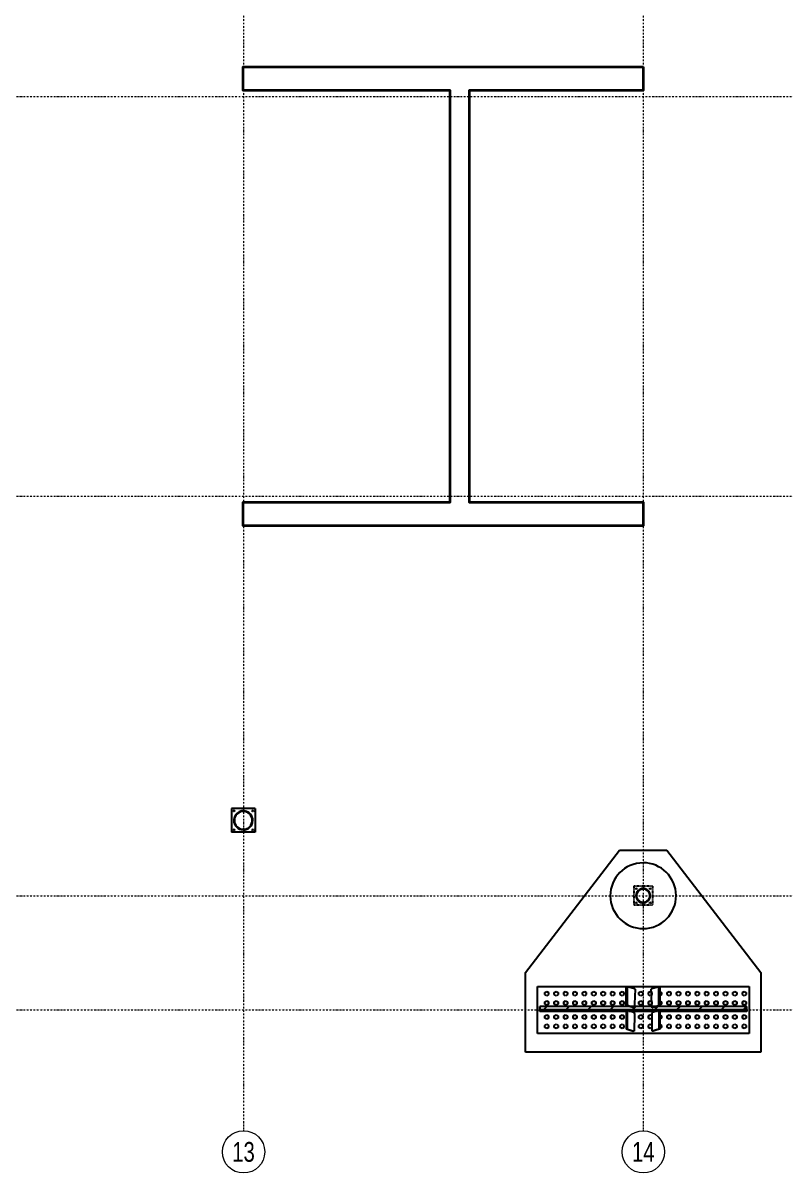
# Model space of a CAD drawing. Header units: millimetres. Extents: x 1541 to 289025, y -12015 to 47026.
# Drawn here: x 95301 to 96477, y -11969 to -10196 of the extents above; entities that cross this region are included whole.
import ezdxf
from ezdxf.enums import TextEntityAlignment as Align

# ---------------------------------------------------------------- set-up
doc = ezdxf.new("R2010")
doc.units = ezdxf.units.MM
doc.header["$LTSCALE"] = 0.1
for name, pattern in [('DASHDOTX2', [50.8, 25.4, -12.7, 0, -12.7]), ('DXK_LINE_DOT2', [3.9198, 1.9599, -1.9599]), ('Grid Line', [3.33375, 1.905, -0.47625, 0.47625, -0.47625])]:
    doc.linetypes.add(name, pattern=pattern)
doc.layers.get('0').update_dxf_attribs({"color": 255})
for name, color, linetype, lineweight in [('E_EJES', 8, 'Continuous', 9), ('E_EJES-1', 8, 'Grid Line', 9), ('E_MUROS-1', 2, 'Continuous', 35)]:
    doc.layers.add(name, color=color, linetype=linetype, lineweight=lineweight)
doc.styles.add('Swis721 LtCn BT_1', font='swisscl.ttf', dxfattribs={"height": 0.42})

msp = doc.modelspace()

# ---------------------------------------------------------------- hatches: boundary and pattern name
at = {"linetype": 'Continuous'}
h = msp.add_hatch(color=96, dxfattribs=at)
h.paths.add_polyline_path([(95655.6, -11425.1), (95655.4, -11422.6), (95654.8, -11420.1), (95653.7, -11417.8), (95652.2, -11415.7), (95650.4, -11413.8), (95648.3, -11412.4), (95646, -11411.3), (95643.5, -11410.6), (95640.9, -11410.4), (95638.4, -11410.6), (95635.9, -11411.3), (95633.6, -11412.4), (95631.5, -11413.8), (95629.7, -11415.7), (95628.2, -11417.8), (95627.1, -11420.1), (95626.4, -11422.6), (95626.2, -11425.1), (95626.4, -11427.7), (95627.1, -11430.2), (95628.2, -11432.5), (95629.7, -11434.6), (95631.5, -11436.4), (95633.6, -11437.9), (95635.9, -11438.9), (95638.4, -11439.6), (95640.9, -11439.8), (95643.5, -11439.6), (95646, -11438.9), (95648.3, -11437.9), (95650.4, -11436.4), (95652.2, -11434.6), (95653.7, -11432.5), (95654.8, -11430.2), (95655.4, -11427.7)])
h.paths.add_polyline_path([(95653.9, -11429.9), (95652.9, -11432), (95651.5, -11434), (95649.8, -11435.7), (95647.9, -11437.1), (95645.7, -11438.1), (95643.3, -11438.8), (95640.9, -11439), (95638.5, -11438.8), (95636.2, -11438.1), (95634, -11437.1), (95632, -11435.7), (95630.3, -11434), (95628.9, -11432), (95627.9, -11429.9), (95627.3, -11427.5), (95627.1, -11425.1), (95627.3, -11422.7), (95627.9, -11420.4), (95628.9, -11418.2), (95630.3, -11416.2), (95632, -11414.5), (95634, -11413.1), (95636.2, -11412.1), (95638.5, -11411.5), (95640.9, -11411.3), (95643.3, -11411.5), (95645.7, -11412.1), (95647.9, -11413.1), (95649.8, -11414.5), (95651.5, -11416.2), (95652.9, -11418.2), (95653.9, -11420.4), (95654.6, -11422.7), (95654.8, -11425.1), (95654.6, -11427.5)])
h = msp.add_hatch(dxfattribs=at)
h.set_pattern_fill('', scale=7.611392, style=0, pattern_type=0)
h.set_pattern_definition([(45, (96267.93, -11539.187), (-17.088, 17.088), [])])
h.paths.add_polyline_path([(96268.1, -11541.3), (96267.9, -11539.2), (96267.3, -11537.1), (96266.3, -11535.2), (96264.9, -11533.5), (96263.2, -11532.2), (96261.3, -11531.1), (96259.2, -11530.5), (96257.1, -11530.3), (96254.9, -11530.5), (96252.9, -11531.1), (96250.9, -11532.2), (96249.3, -11533.5), (96247.9, -11535.2), (96246.9, -11537.1), (96246.2, -11539.2), (96246, -11541.3), (96246.2, -11543.5), (96246.9, -11545.6), (96247.9, -11547.5), (96249.3, -11549.2), (96250.9, -11550.5), (96252.9, -11551.6), (96254.9, -11552.2), (96257.1, -11552.4), (96259.2, -11552.2), (96261.3, -11551.6), (96263.2, -11550.5), (96264.9, -11549.2), (96266.3, -11547.5), (96267.3, -11545.6), (96267.9, -11543.5)])
h.paths.add_polyline_path([(96266.6, -11545.3), (96265.7, -11547.1), (96264.4, -11548.6), (96262.8, -11549.9), (96261, -11550.9), (96259.1, -11551.5), (96257.1, -11551.7), (96255.1, -11551.5), (96253.1, -11550.9), (96251.3, -11549.9), (96249.8, -11548.6), (96248.5, -11547.1), (96247.5, -11545.3), (96247, -11543.4), (96246.8, -11541.3), (96247, -11539.3), (96247.5, -11537.4), (96248.5, -11535.6), (96249.8, -11534), (96251.3, -11532.8), (96253.1, -11531.8), (96255.1, -11531.2), (96257.1, -11531), (96259.1, -11531.2), (96261, -11531.8), (96262.8, -11532.8), (96264.4, -11534), (96265.7, -11535.6), (96266.6, -11537.4), (96267.2, -11539.3), (96267.4, -11541.3), (96267.2, -11543.4)])
h = msp.add_hatch(dxfattribs=at)
h.set_pattern_fill('', scale=7.611392, style=0, pattern_type=0)
h.set_pattern_definition([(45, (96416.397, -11712.02), (-17.088, 17.088), [])])
h.paths.add_polyline_path([(96416.6, -11715.9), (96416.4, -11712), (96097.8, -11712), (96097.6, -11715.9), (96097.6, -11716.7), (96416.6, -11716.7)])

# ---------------------------------------------------------------- linework, layer by layer
at = {"color": 2, "linetype": 'Continuous'}
for p, q in [((96257.1, -10299.6), (96257.1, -10263.3)), ((95659.1, -11407), (95622.8, -11407)), ((95622.8, -11407), (95622.8, -11443.2)), ((95659.1, -11407), (95659.1, -11443.2)), ((95659.1, -11443.2), (95622.8, -11443.2)), ((96075.9, -11659.5), (96220.8, -11471.2)), ((96220.8, -11471.2), (96293.3, -11471.2)), ((96293.3, -11471.2), (96438.3, -11659.5)), ((96075.9, -11782.7), (96075.9, -11659.5)), ((96438.3, -11659.5), (96438.3, -11782.7)), ((96094, -11753.7), (96094, -11681.2)), ((96094, -11681.2), (96420.2, -11681.2)), ((96230.8, -11710.8), (96230.8, -11681.6)), ((96230.8, -11681.6), (96232.7, -11681.7)), ((96243.7, -11685), (96232.7, -11681.7)), ((96232.7, -11710.8), (96232.7, -11681.7)), ((96244.8, -11685.3), (96243.7, -11685)), ((96244.8, -11685.3), (96243.7, -11707.8)), ((96270.4, -11685), (96269.4, -11685.3)), ((96270.4, -11707.8), (96269.4, -11685.3)), ((96281.4, -11681.7), (96270.4, -11685)), ((96281.4, -11681.7), (96283.3, -11681.6)), ((96281.4, -11710.8), (96281.4, -11681.7)), ((96283.3, -11710.8), (96283.3, -11681.6)), ((96420.2, -11681.2), (96420.2, -11753.7)), ((96097.6, -11715.9), (96097.6, -11712)), ((96097.6, -11712), (96097.8, -11712)), ((96097.8, -11712), (96097.6, -11715.9)), ((96097.6, -11715.9), (96097.6, -11716.7)), ((96097.6, -11719.8), (96097.6, -11716.7)), ((96097.6, -11716.7), (96416.6, -11716.7)), ((96230.8, -11719.8), (96097.6, -11719.8)), ((96416.4, -11712), (96097.8, -11712)), ((96235.1, -11712), (96230.8, -11710.8)), ((96230.8, -11710.8), (96232.7, -11710.8)), ((96232.7, -11717.9), (96230.8, -11717.8)), ((96230.8, -11717.8), (96230.8, -11746.8)), ((96236.8, -11712), (96232.7, -11710.8)), ((96232.7, -11717.9), (96242.7, -11720.8)), ((96232.7, -11746.9), (96232.7, -11717.9)), ((96274.8, -11719.8), (96239.4, -11719.8)), ((96242.7, -11720.8), (96243.5, -11723.9)), ((96243.7, -11707.8), (96243.5, -11712)), ((96243.5, -11712), (96243.5, -11714)), ((96270.6, -11712), (96270.4, -11707.8)), ((96270.7, -11714), (96270.6, -11712)), ((96270.7, -11723.9), (96271.5, -11720.8)), ((96271.5, -11720.8), (96281.4, -11717.9)), ((96281.4, -11710.8), (96277.4, -11712)), ((96283.3, -11710.8), (96279.1, -11712)), ((96281.4, -11710.8), (96283.3, -11710.8)), ((96283.3, -11717.8), (96281.4, -11717.9)), ((96281.4, -11717.9), (96281.4, -11746.9)), ((96283.3, -11746.8), (96283.3, -11717.8)), ((96416.6, -11719.8), (96283.3, -11719.8)), ((96416.6, -11712), (96416.4, -11712)), ((96416.6, -11715.9), (96416.4, -11712)), ((96416.6, -11715.9), (96416.6, -11712)), ((96416.6, -11716.7), (96416.6, -11715.9)), ((96416.6, -11716.7), (96416.6, -11719.8)), ((96243.5, -11723.9), (96243.4, -11750)), ((96270.7, -11750), (96270.7, -11723.9)), ((96420.2, -11753.7), (96094, -11753.7)), ((96230.8, -11746.8), (96241.7, -11750)), ((96230.8, -11746.8), (96232.7, -11746.9)), ((96232.7, -11746.9), (96243.4, -11750)), ((96243.4, -11750), (96241.7, -11750)), ((96281.4, -11746.9), (96270.7, -11750)), ((96272.5, -11750), (96270.7, -11750)), ((96283.3, -11746.8), (96272.5, -11750)), ((96281.4, -11746.9), (96283.3, -11746.8)), ((96438.3, -11782.7), (96075.9, -11782.7))]:
    msp.add_line(p, q, dxfattribs=at)
at = {"color": 7, "linetype": 'Continuous'}
for p, q in [((95625.3, -11410.6), (95625.9, -11409.6)), ((95625.9, -11411.6), (95625.3, -11410.6)), ((95625.9, -11409.6), (95627, -11409.6)), ((95627, -11411.6), (95625.9, -11411.6)), ((95627, -11409.6), (95627.6, -11410.6)), ((95627.6, -11410.6), (95627, -11411.6)), ((95654.3, -11410.6), (95654.9, -11409.6)), ((95654.9, -11411.6), (95654.3, -11410.6)), ((95654.9, -11409.6), (95656, -11409.6)), ((95656, -11411.6), (95654.9, -11411.6)), ((95656, -11409.6), (95656.6, -11410.6)), ((95656.6, -11410.6), (95656, -11411.6)), ((95625.3, -11439.6), (95625.9, -11438.6)), ((95625.9, -11440.6), (95625.3, -11439.6)), ((95625.9, -11438.6), (95627, -11438.6)), ((95627, -11440.6), (95625.9, -11440.6)), ((95627, -11438.6), (95627.6, -11439.6)), ((95627.6, -11439.6), (95627, -11440.6)), ((95654.3, -11439.6), (95654.9, -11438.6)), ((95654.9, -11440.6), (95654.3, -11439.6)), ((95654.9, -11438.6), (95656, -11438.6)), ((95656, -11440.6), (95654.9, -11440.6)), ((95656, -11438.6), (95656.6, -11439.6)), ((95656.6, -11439.6), (95656, -11440.6)), ((96245.1, -11530.5), (96245.7, -11529.5)), ((96245.7, -11531.4), (96245.1, -11530.5)), ((96245.7, -11529.5), (96246.8, -11529.5)), ((96246.8, -11531.4), (96245.7, -11531.4)), ((96246.8, -11529.5), (96247.3, -11530.5)), ((96247.3, -11530.5), (96246.8, -11531.4)), ((96266.8, -11530.5), (96267.4, -11529.5)), ((96267.4, -11531.4), (96266.8, -11530.5)), ((96267.4, -11529.5), (96268.5, -11529.5)), ((96268.5, -11531.4), (96267.4, -11531.4)), ((96268.5, -11529.5), (96269.1, -11530.5)), ((96269.1, -11530.5), (96268.5, -11531.4)), ((96245.1, -11552.2), (96245.7, -11551.2)), ((96245.7, -11553.2), (96245.1, -11552.2)), ((96245.7, -11551.2), (96246.8, -11551.2)), ((96246.8, -11553.2), (96245.7, -11553.2)), ((96246.8, -11551.2), (96247.3, -11552.2)), ((96247.3, -11552.2), (96246.8, -11553.2)), ((96266.8, -11552.2), (96267.4, -11551.2)), ((96267.4, -11553.2), (96266.8, -11552.2)), ((96267.4, -11551.2), (96268.5, -11551.2)), ((96268.5, -11553.2), (96267.4, -11553.2)), ((96268.5, -11551.2), (96269.1, -11552.2)), ((96269.1, -11552.2), (96268.5, -11553.2)), ((96105.6, -11690.4), (96108.5, -11688.8)), ((96105.6, -11693.8), (96105.6, -11690.4)), ((96108.5, -11695.5), (96105.6, -11693.8)), ((96105.6, -11704.9), (96108.5, -11703.3)), ((96108.5, -11688.8), (96111.4, -11690.4)), ((96111.4, -11693.8), (96108.5, -11695.5)), ((96108.5, -11703.3), (96111.4, -11704.9)), ((96111.4, -11690.4), (96111.4, -11693.8)), ((96120.1, -11690.4), (96123, -11688.8)), ((96120.1, -11693.8), (96120.1, -11690.4)), ((96123, -11695.5), (96120.1, -11693.8)), ((96120.1, -11704.9), (96123, -11703.3)), ((96123, -11688.8), (96125.9, -11690.4)), ((96125.9, -11693.8), (96123, -11695.5)), ((96123, -11703.3), (96125.9, -11704.9)), ((96125.9, -11690.4), (96125.9, -11693.8)), ((96134.6, -11690.4), (96137.5, -11688.8)), ((96134.6, -11693.8), (96134.6, -11690.4)), ((96137.5, -11695.5), (96134.6, -11693.8)), ((96134.6, -11704.9), (96137.5, -11703.3)), ((96137.5, -11688.8), (96140.4, -11690.4)), ((96140.4, -11693.8), (96137.5, -11695.5)), ((96137.5, -11703.3), (96140.4, -11704.9)), ((96140.4, -11690.4), (96140.4, -11693.8)), ((96149.1, -11690.4), (96152, -11688.8)), ((96149.1, -11693.8), (96149.1, -11690.4)), ((96152, -11695.5), (96149.1, -11693.8)), ((96149.1, -11704.9), (96152, -11703.3)), ((96152, -11688.8), (96154.9, -11690.4)), ((96154.9, -11693.8), (96152, -11695.5)), ((96152, -11703.3), (96154.9, -11704.9)), ((96154.9, -11690.4), (96154.9, -11693.8)), ((96163.6, -11690.4), (96166.5, -11688.8)), ((96163.6, -11693.8), (96163.6, -11690.4)), ((96166.5, -11695.5), (96163.6, -11693.8)), ((96163.6, -11704.9), (96166.5, -11703.3)), ((96166.5, -11688.8), (96169.4, -11690.4)), ((96169.4, -11693.8), (96166.5, -11695.5)), ((96166.5, -11703.3), (96169.4, -11704.9)), ((96169.4, -11690.4), (96169.4, -11693.8)), ((96178.1, -11690.4), (96181, -11688.8)), ((96178.1, -11693.8), (96178.1, -11690.4)), ((96181, -11695.5), (96178.1, -11693.8)), ((96178.1, -11704.9), (96181, -11703.3)), ((96181, -11688.8), (96183.9, -11690.4)), ((96183.9, -11693.8), (96181, -11695.5)), ((96181, -11703.3), (96183.9, -11704.9)), ((96183.9, -11690.4), (96183.9, -11693.8)), ((96192.6, -11690.4), (96195.5, -11688.8)), ((96192.6, -11693.8), (96192.6, -11690.4)), ((96195.5, -11695.5), (96192.6, -11693.8)), ((96192.6, -11704.9), (96195.5, -11703.3)), ((96195.5, -11688.8), (96198.4, -11690.4)), ((96198.4, -11693.8), (96195.5, -11695.5)), ((96195.5, -11703.3), (96198.4, -11704.9)), ((96198.4, -11690.4), (96198.4, -11693.8)), ((96207.1, -11690.4), (96210, -11688.8)), ((96207.1, -11693.8), (96207.1, -11690.4)), ((96210, -11695.5), (96207.1, -11693.8)), ((96207.1, -11704.9), (96210, -11703.3)), ((96210, -11688.8), (96212.9, -11690.4)), ((96212.9, -11693.8), (96210, -11695.5)), ((96210, -11703.3), (96212.9, -11704.9)), ((96212.9, -11690.4), (96212.9, -11693.8)), ((96221.6, -11690.4), (96224.5, -11688.8)), ((96221.6, -11693.8), (96221.6, -11690.4)), ((96224.5, -11695.5), (96221.6, -11693.8)), ((96221.6, -11704.9), (96224.5, -11703.3)), ((96224.5, -11688.8), (96227.4, -11690.4)), ((96227.4, -11693.8), (96224.5, -11695.5)), ((96224.5, -11703.3), (96227.4, -11704.9)), ((96227.4, -11690.4), (96227.4, -11693.8)), ((96250.6, -11690.4), (96253.5, -11688.8)), ((96250.6, -11693.8), (96250.6, -11690.4)), ((96253.5, -11695.5), (96250.6, -11693.8)), ((96250.6, -11704.9), (96253.5, -11703.3)), ((96253.5, -11688.8), (96256.4, -11690.4)), ((96256.4, -11693.8), (96253.5, -11695.5)), ((96253.5, -11703.3), (96256.4, -11704.9)), ((96256.4, -11690.4), (96256.4, -11693.8)), ((96265.1, -11690.4), (96268, -11688.8)), ((96265.1, -11693.8), (96265.1, -11690.4)), ((96268, -11695.5), (96265.1, -11693.8)), ((96265.1, -11704.9), (96268, -11703.3)), ((96270.9, -11690.4), (96268, -11688.8)), ((96270.9, -11693.8), (96268, -11695.5)), ((96270.9, -11704.9), (96268, -11703.3)), ((96270.9, -11693.8), (96270.9, -11690.4)), ((96283.3, -11689.3), (96285.4, -11690.4)), ((96285.4, -11693.8), (96283.3, -11695)), ((96283.3, -11703.8), (96285.4, -11704.9)), ((96285.4, -11690.4), (96285.4, -11693.8)), ((96294.1, -11690.4), (96297, -11688.8)), ((96294.1, -11693.8), (96294.1, -11690.4)), ((96297, -11695.5), (96294.1, -11693.8)), ((96294.1, -11704.9), (96297, -11703.3)), ((96297, -11688.8), (96299.9, -11690.4)), ((96299.9, -11693.8), (96297, -11695.5)), ((96297, -11703.3), (96299.9, -11704.9)), ((96299.9, -11690.4), (96299.9, -11693.8)), ((96308.6, -11690.4), (96311.5, -11688.8)), ((96308.6, -11693.8), (96308.6, -11690.4)), ((96311.5, -11695.5), (96308.6, -11693.8)), ((96308.6, -11704.9), (96311.5, -11703.3)), ((96311.5, -11688.8), (96314.4, -11690.4)), ((96314.4, -11693.8), (96311.5, -11695.5)), ((96311.5, -11703.3), (96314.4, -11704.9)), ((96314.4, -11690.4), (96314.4, -11693.8)), ((96323.1, -11690.4), (96326, -11688.8)), ((96323.1, -11693.8), (96323.1, -11690.4)), ((96326, -11695.5), (96323.1, -11693.8)), ((96323.1, -11704.9), (96326, -11703.3)), ((96326, -11688.8), (96328.9, -11690.4)), ((96328.9, -11693.8), (96326, -11695.5)), ((96326, -11703.3), (96328.9, -11704.9)), ((96328.9, -11690.4), (96328.9, -11693.8)), ((96337.6, -11690.4), (96340.5, -11688.8)), ((96337.6, -11693.8), (96337.6, -11690.4)), ((96340.5, -11695.5), (96337.6, -11693.8)), ((96337.6, -11704.9), (96340.5, -11703.3)), ((96340.5, -11688.8), (96343.4, -11690.4)), ((96343.4, -11693.8), (96340.5, -11695.5)), ((96340.5, -11703.3), (96343.4, -11704.9)), ((96343.4, -11690.4), (96343.4, -11693.8)), ((96352, -11690.4), (96354.9, -11688.8)), ((96352, -11693.8), (96352, -11690.4)), ((96354.9, -11695.5), (96352, -11693.8)), ((96352, -11704.9), (96354.9, -11703.3)), ((96354.9, -11688.8), (96357.8, -11690.4)), ((96357.8, -11693.8), (96354.9, -11695.5)), ((96354.9, -11703.3), (96357.8, -11704.9)), ((96357.8, -11690.4), (96357.8, -11693.8)), ((96366.5, -11690.4), (96369.4, -11688.8)), ((96366.5, -11693.8), (96366.5, -11690.4)), ((96369.4, -11695.5), (96366.5, -11693.8)), ((96366.5, -11704.9), (96369.4, -11703.3)), ((96369.4, -11688.8), (96372.3, -11690.4)), ((96372.3, -11693.8), (96369.4, -11695.5)), ((96369.4, -11703.3), (96372.3, -11704.9)), ((96372.3, -11690.4), (96372.3, -11693.8)), ((96381, -11690.4), (96383.9, -11688.8)), ((96381, -11693.8), (96381, -11690.4)), ((96383.9, -11695.5), (96381, -11693.8)), ((96381, -11704.9), (96383.9, -11703.3)), ((96383.9, -11688.8), (96386.8, -11690.4)), ((96386.8, -11693.8), (96383.9, -11695.5)), ((96383.9, -11703.3), (96386.8, -11704.9)), ((96386.8, -11690.4), (96386.8, -11693.8)), ((96395.5, -11690.4), (96398.4, -11688.8)), ((96395.5, -11693.8), (96395.5, -11690.4)), ((96398.4, -11695.5), (96395.5, -11693.8)), ((96395.5, -11704.9), (96398.4, -11703.3)), ((96398.4, -11688.8), (96401.3, -11690.4)), ((96401.3, -11693.8), (96398.4, -11695.5)), ((96398.4, -11703.3), (96401.3, -11704.9)), ((96401.3, -11690.4), (96401.3, -11693.8)), ((96410, -11690.4), (96412.9, -11688.8)), ((96410, -11693.8), (96410, -11690.4)), ((96412.9, -11695.5), (96410, -11693.8)), ((96410, -11704.9), (96412.9, -11703.3)), ((96412.9, -11688.8), (96415.8, -11690.4)), ((96415.8, -11693.8), (96412.9, -11695.5)), ((96412.9, -11703.3), (96415.8, -11704.9)), ((96415.8, -11690.4), (96415.8, -11693.8)), ((96105.6, -11708.3), (96105.6, -11704.9)), ((96108.5, -11710), (96105.6, -11708.3)), ((96111.4, -11708.3), (96108.5, -11710)), ((96111.4, -11704.9), (96111.4, -11708.3)), ((96120.1, -11708.3), (96120.1, -11704.9)), ((96123, -11710), (96120.1, -11708.3)), ((96125.9, -11708.3), (96123, -11710)), ((96125.9, -11704.9), (96125.9, -11708.3)), ((96134.6, -11708.3), (96134.6, -11704.9)), ((96137.5, -11710), (96134.6, -11708.3)), ((96140.4, -11708.3), (96137.5, -11710)), ((96140.4, -11704.9), (96140.4, -11708.3)), ((96149.1, -11708.3), (96149.1, -11704.9)), ((96152, -11710), (96149.1, -11708.3)), ((96154.9, -11708.3), (96152, -11710)), ((96154.9, -11704.9), (96154.9, -11708.3)), ((96163.6, -11708.3), (96163.6, -11704.9)), ((96166.5, -11710), (96163.6, -11708.3)), ((96169.4, -11708.3), (96166.5, -11710)), ((96169.4, -11704.9), (96169.4, -11708.3)), ((96178.1, -11708.3), (96178.1, -11704.9)), ((96181, -11710), (96178.1, -11708.3)), ((96183.9, -11708.3), (96181, -11710)), ((96183.9, -11704.9), (96183.9, -11708.3)), ((96192.6, -11708.3), (96192.6, -11704.9)), ((96195.5, -11710), (96192.6, -11708.3)), ((96198.4, -11708.3), (96195.5, -11710)), ((96198.4, -11704.9), (96198.4, -11708.3)), ((96207.1, -11708.3), (96207.1, -11704.9)), ((96210, -11710), (96207.1, -11708.3)), ((96212.9, -11708.3), (96210, -11710)), ((96212.9, -11704.9), (96212.9, -11708.3)), ((96221.6, -11708.3), (96221.6, -11704.9)), ((96224.5, -11710), (96221.6, -11708.3)), ((96227.4, -11708.3), (96224.5, -11710)), ((96227.4, -11704.9), (96227.4, -11708.3)), ((96250.6, -11708.3), (96250.6, -11704.9)), ((96253.5, -11710), (96250.6, -11708.3)), ((96256.4, -11708.3), (96253.5, -11710)), ((96256.4, -11704.9), (96256.4, -11708.3)), ((96265.1, -11708.3), (96265.1, -11704.9)), ((96268, -11710), (96265.1, -11708.3)), ((96270.9, -11708.3), (96268, -11710)), ((96270.9, -11708.3), (96270.9, -11704.9)), ((96285.4, -11708.3), (96283.3, -11709.5)), ((96285.4, -11704.9), (96285.4, -11708.3)), ((96294.1, -11708.3), (96294.1, -11704.9)), ((96297, -11710), (96294.1, -11708.3)), ((96299.9, -11708.3), (96297, -11710)), ((96299.9, -11704.9), (96299.9, -11708.3)), ((96308.6, -11708.3), (96308.6, -11704.9)), ((96311.5, -11710), (96308.6, -11708.3)), ((96314.4, -11708.3), (96311.5, -11710)), ((96314.4, -11704.9), (96314.4, -11708.3)), ((96323.1, -11708.3), (96323.1, -11704.9)), ((96326, -11710), (96323.1, -11708.3)), ((96328.9, -11708.3), (96326, -11710)), ((96328.9, -11704.9), (96328.9, -11708.3)), ((96337.6, -11708.3), (96337.6, -11704.9)), ((96340.5, -11710), (96337.6, -11708.3)), ((96343.4, -11708.3), (96340.5, -11710)), ((96343.4, -11704.9), (96343.4, -11708.3)), ((96352, -11708.3), (96352, -11704.9)), ((96354.9, -11710), (96352, -11708.3)), ((96357.8, -11708.3), (96354.9, -11710)), ((96357.8, -11704.9), (96357.8, -11708.3)), ((96366.5, -11708.3), (96366.5, -11704.9)), ((96369.4, -11710), (96366.5, -11708.3)), ((96372.3, -11708.3), (96369.4, -11710)), ((96372.3, -11704.9), (96372.3, -11708.3)), ((96381, -11708.3), (96381, -11704.9)), ((96383.9, -11710), (96381, -11708.3)), ((96386.8, -11708.3), (96383.9, -11710)), ((96386.8, -11704.9), (96386.8, -11708.3)), ((96395.5, -11708.3), (96395.5, -11704.9)), ((96398.4, -11710), (96395.5, -11708.3)), ((96401.3, -11708.3), (96398.4, -11710)), ((96401.3, -11704.9), (96401.3, -11708.3)), ((96410, -11708.3), (96410, -11704.9)), ((96412.9, -11710), (96410, -11708.3)), ((96415.8, -11708.3), (96412.9, -11710)), ((96415.8, -11704.9), (96415.8, -11708.3)), ((96105.6, -11726.7), (96108.5, -11725)), ((96105.6, -11730), (96105.6, -11726.7)), ((96108.5, -11731.7), (96105.6, -11730)), ((96105.6, -11741.2), (96108.5, -11739.5)), ((96108.5, -11725), (96111.4, -11726.7)), ((96111.4, -11730), (96108.5, -11731.7)), ((96108.5, -11739.5), (96111.4, -11741.2)), ((96111.4, -11726.7), (96111.4, -11730)), ((96120.1, -11726.7), (96123, -11725)), ((96120.1, -11730), (96120.1, -11726.7)), ((96123, -11731.7), (96120.1, -11730)), ((96120.1, -11741.2), (96123, -11739.5)), ((96123, -11725), (96125.9, -11726.7)), ((96125.9, -11730), (96123, -11731.7)), ((96123, -11739.5), (96125.9, -11741.2)), ((96125.9, -11726.7), (96125.9, -11730)), ((96134.6, -11726.7), (96137.5, -11725)), ((96134.6, -11730), (96134.6, -11726.7)), ((96137.5, -11731.7), (96134.6, -11730)), ((96134.6, -11741.2), (96137.5, -11739.5)), ((96137.5, -11725), (96140.4, -11726.7)), ((96140.4, -11730), (96137.5, -11731.7)), ((96137.5, -11739.5), (96140.4, -11741.2)), ((96140.4, -11726.7), (96140.4, -11730)), ((96149.1, -11726.7), (96152, -11725)), ((96149.1, -11730), (96149.1, -11726.7)), ((96152, -11731.7), (96149.1, -11730)), ((96149.1, -11741.2), (96152, -11739.5)), ((96152, -11725), (96154.9, -11726.7)), ((96154.9, -11730), (96152, -11731.7)), ((96152, -11739.5), (96154.9, -11741.2)), ((96154.9, -11726.7), (96154.9, -11730)), ((96163.6, -11726.7), (96166.5, -11725)), ((96163.6, -11730), (96163.6, -11726.7)), ((96166.5, -11731.7), (96163.6, -11730)), ((96163.6, -11741.2), (96166.5, -11739.5)), ((96166.5, -11725), (96169.4, -11726.7)), ((96169.4, -11730), (96166.5, -11731.7)), ((96166.5, -11739.5), (96169.4, -11741.2)), ((96169.4, -11726.7), (96169.4, -11730)), ((96178.1, -11726.7), (96181, -11725)), ((96178.1, -11730), (96178.1, -11726.7)), ((96181, -11731.7), (96178.1, -11730)), ((96178.1, -11741.2), (96181, -11739.5)), ((96181, -11725), (96183.9, -11726.7)), ((96183.9, -11730), (96181, -11731.7)), ((96181, -11739.5), (96183.9, -11741.2)), ((96183.9, -11726.7), (96183.9, -11730)), ((96192.6, -11726.7), (96195.5, -11725)), ((96192.6, -11730), (96192.6, -11726.7)), ((96195.5, -11731.7), (96192.6, -11730)), ((96192.6, -11741.2), (96195.5, -11739.5)), ((96195.5, -11725), (96198.4, -11726.7)), ((96198.4, -11730), (96195.5, -11731.7)), ((96195.5, -11739.5), (96198.4, -11741.2)), ((96198.4, -11726.7), (96198.4, -11730)), ((96207.1, -11726.7), (96210, -11725)), ((96207.1, -11730), (96207.1, -11726.7)), ((96210, -11731.7), (96207.1, -11730)), ((96207.1, -11741.2), (96210, -11739.5)), ((96210, -11725), (96212.9, -11726.7)), ((96212.9, -11730), (96210, -11731.7)), ((96210, -11739.5), (96212.9, -11741.2)), ((96212.9, -11726.7), (96212.9, -11730)), ((96221.6, -11726.7), (96224.5, -11725)), ((96221.6, -11730), (96221.6, -11726.7)), ((96224.5, -11731.7), (96221.6, -11730)), ((96221.6, -11741.2), (96224.5, -11739.5)), ((96224.5, -11725), (96227.4, -11726.7)), ((96227.4, -11730), (96224.5, -11731.7)), ((96224.5, -11739.5), (96227.4, -11741.2)), ((96227.4, -11726.7), (96227.4, -11730)), ((96250.6, -11726.7), (96253.5, -11725)), ((96250.6, -11730), (96250.6, -11726.7)), ((96253.5, -11731.7), (96250.6, -11730)), ((96250.6, -11741.2), (96253.5, -11739.5)), ((96253.5, -11725), (96256.4, -11726.7)), ((96256.4, -11730), (96253.5, -11731.7)), ((96253.5, -11739.5), (96256.4, -11741.2)), ((96256.4, -11726.7), (96256.4, -11730)), ((96265.1, -11726.7), (96268, -11725)), ((96265.1, -11730), (96265.1, -11726.7)), ((96268, -11731.7), (96265.1, -11730)), ((96265.1, -11741.2), (96268, -11739.5)), ((96270.9, -11726.7), (96268, -11725)), ((96270.9, -11730), (96268, -11731.7)), ((96270.9, -11741.2), (96268, -11739.5)), ((96270.9, -11730), (96270.9, -11726.7)), ((96283.3, -11725.5), (96285.4, -11726.7)), ((96285.4, -11730), (96283.3, -11731.2)), ((96285.4, -11726.7), (96285.4, -11730)), ((96294.1, -11726.7), (96297, -11725)), ((96294.1, -11730), (96294.1, -11726.7)), ((96297, -11731.7), (96294.1, -11730)), ((96294.1, -11741.2), (96297, -11739.5)), ((96297, -11725), (96299.9, -11726.7)), ((96299.9, -11730), (96297, -11731.7)), ((96297, -11739.5), (96299.9, -11741.2)), ((96299.9, -11726.7), (96299.9, -11730)), ((96308.6, -11726.7), (96311.5, -11725)), ((96308.6, -11730), (96308.6, -11726.7)), ((96311.5, -11731.7), (96308.6, -11730)), ((96308.6, -11741.2), (96311.5, -11739.5)), ((96311.5, -11725), (96314.4, -11726.7)), ((96314.4, -11730), (96311.5, -11731.7)), ((96311.5, -11739.5), (96314.4, -11741.2)), ((96314.4, -11726.7), (96314.4, -11730)), ((96323.1, -11726.7), (96326, -11725)), ((96323.1, -11730), (96323.1, -11726.7)), ((96326, -11731.7), (96323.1, -11730)), ((96323.1, -11741.2), (96326, -11739.5)), ((96326, -11725), (96328.9, -11726.7)), ((96328.9, -11730), (96326, -11731.7)), ((96326, -11739.5), (96328.9, -11741.2)), ((96328.9, -11726.7), (96328.9, -11730)), ((96337.6, -11726.7), (96340.5, -11725)), ((96337.6, -11730), (96337.6, -11726.7)), ((96340.5, -11731.7), (96337.6, -11730)), ((96337.6, -11741.2), (96340.5, -11739.5)), ((96340.5, -11725), (96343.4, -11726.7)), ((96343.4, -11730), (96340.5, -11731.7)), ((96340.5, -11739.5), (96343.4, -11741.2)), ((96343.4, -11726.7), (96343.4, -11730)), ((96352, -11726.7), (96354.9, -11725)), ((96352, -11730), (96352, -11726.7)), ((96354.9, -11731.7), (96352, -11730)), ((96352, -11741.2), (96354.9, -11739.5)), ((96354.9, -11725), (96357.8, -11726.7)), ((96357.8, -11730), (96354.9, -11731.7)), ((96354.9, -11739.5), (96357.8, -11741.2)), ((96357.8, -11726.7), (96357.8, -11730)), ((96366.5, -11726.7), (96369.4, -11725)), ((96366.5, -11730), (96366.5, -11726.7)), ((96369.4, -11731.7), (96366.5, -11730)), ((96366.5, -11741.2), (96369.4, -11739.5)), ((96369.4, -11725), (96372.3, -11726.7)), ((96372.3, -11730), (96369.4, -11731.7)), ((96369.4, -11739.5), (96372.3, -11741.2)), ((96372.3, -11726.7), (96372.3, -11730)), ((96381, -11726.7), (96383.9, -11725)), ((96381, -11730), (96381, -11726.7)), ((96383.9, -11731.7), (96381, -11730)), ((96381, -11741.2), (96383.9, -11739.5)), ((96383.9, -11725), (96386.8, -11726.7)), ((96386.8, -11730), (96383.9, -11731.7)), ((96383.9, -11739.5), (96386.8, -11741.2)), ((96386.8, -11726.7), (96386.8, -11730)), ((96395.5, -11726.7), (96398.4, -11725)), ((96395.5, -11730), (96395.5, -11726.7)), ((96398.4, -11731.7), (96395.5, -11730)), ((96395.5, -11741.2), (96398.4, -11739.5)), ((96398.4, -11725), (96401.3, -11726.7)), ((96401.3, -11730), (96398.4, -11731.7)), ((96398.4, -11739.5), (96401.3, -11741.2)), ((96401.3, -11726.7), (96401.3, -11730)), ((96410, -11726.7), (96412.9, -11725)), ((96410, -11730), (96410, -11726.7)), ((96412.9, -11731.7), (96410, -11730)), ((96410, -11741.2), (96412.9, -11739.5)), ((96412.9, -11725), (96415.8, -11726.7)), ((96415.8, -11730), (96412.9, -11731.7)), ((96412.9, -11739.5), (96415.8, -11741.2)), ((96415.8, -11726.7), (96415.8, -11730)), ((96105.6, -11744.5), (96105.6, -11741.2)), ((96108.5, -11746.2), (96105.6, -11744.5)), ((96111.4, -11744.5), (96108.5, -11746.2)), ((96111.4, -11741.2), (96111.4, -11744.5)), ((96120.1, -11744.5), (96120.1, -11741.2)), ((96123, -11746.2), (96120.1, -11744.5)), ((96125.9, -11744.5), (96123, -11746.2)), ((96125.9, -11741.2), (96125.9, -11744.5)), ((96134.6, -11744.5), (96134.6, -11741.2)), ((96137.5, -11746.2), (96134.6, -11744.5)), ((96140.4, -11744.5), (96137.5, -11746.2)), ((96140.4, -11741.2), (96140.4, -11744.5)), ((96149.1, -11744.5), (96149.1, -11741.2)), ((96152, -11746.2), (96149.1, -11744.5)), ((96154.9, -11744.5), (96152, -11746.2)), ((96154.9, -11741.2), (96154.9, -11744.5)), ((96163.6, -11744.5), (96163.6, -11741.2)), ((96166.5, -11746.2), (96163.6, -11744.5)), ((96169.4, -11744.5), (96166.5, -11746.2)), ((96169.4, -11741.2), (96169.4, -11744.5)), ((96178.1, -11744.5), (96178.1, -11741.2)), ((96181, -11746.2), (96178.1, -11744.5)), ((96183.9, -11744.5), (96181, -11746.2)), ((96183.9, -11741.2), (96183.9, -11744.5)), ((96192.6, -11744.5), (96192.6, -11741.2)), ((96195.5, -11746.2), (96192.6, -11744.5)), ((96198.4, -11744.5), (96195.5, -11746.2)), ((96198.4, -11741.2), (96198.4, -11744.5)), ((96207.1, -11744.5), (96207.1, -11741.2)), ((96210, -11746.2), (96207.1, -11744.5)), ((96212.9, -11744.5), (96210, -11746.2)), ((96212.9, -11741.2), (96212.9, -11744.5)), ((96221.6, -11744.5), (96221.6, -11741.2)), ((96224.5, -11746.2), (96221.6, -11744.5)), ((96227.4, -11744.5), (96224.5, -11746.2)), ((96227.4, -11741.2), (96227.4, -11744.5)), ((96250.6, -11744.5), (96250.6, -11741.2)), ((96253.5, -11746.2), (96250.6, -11744.5)), ((96256.4, -11744.5), (96253.5, -11746.2)), ((96256.4, -11741.2), (96256.4, -11744.5)), ((96265.1, -11744.5), (96265.1, -11741.2)), ((96268, -11746.2), (96265.1, -11744.5)), ((96270.9, -11744.5), (96268, -11746.2)), ((96270.9, -11744.5), (96270.9, -11741.2)), ((96283.3, -11740), (96285.4, -11741.2)), ((96285.4, -11744.5), (96283.3, -11745.7)), ((96285.4, -11741.2), (96285.4, -11744.5)), ((96294.1, -11744.5), (96294.1, -11741.2)), ((96297, -11746.2), (96294.1, -11744.5)), ((96299.9, -11744.5), (96297, -11746.2)), ((96299.9, -11741.2), (96299.9, -11744.5)), ((96308.6, -11744.5), (96308.6, -11741.2)), ((96311.5, -11746.2), (96308.6, -11744.5)), ((96314.4, -11744.5), (96311.5, -11746.2)), ((96314.4, -11741.2), (96314.4, -11744.5)), ((96323.1, -11744.5), (96323.1, -11741.2)), ((96326, -11746.2), (96323.1, -11744.5)), ((96328.9, -11744.5), (96326, -11746.2)), ((96328.9, -11741.2), (96328.9, -11744.5)), ((96337.6, -11744.5), (96337.6, -11741.2)), ((96340.5, -11746.2), (96337.6, -11744.5)), ((96343.4, -11744.5), (96340.5, -11746.2)), ((96343.4, -11741.2), (96343.4, -11744.5)), ((96352, -11744.5), (96352, -11741.2)), ((96354.9, -11746.2), (96352, -11744.5)), ((96357.8, -11744.5), (96354.9, -11746.2)), ((96357.8, -11741.2), (96357.8, -11744.5)), ((96366.5, -11744.5), (96366.5, -11741.2)), ((96369.4, -11746.2), (96366.5, -11744.5)), ((96372.3, -11744.5), (96369.4, -11746.2)), ((96372.3, -11741.2), (96372.3, -11744.5)), ((96381, -11744.5), (96381, -11741.2)), ((96383.9, -11746.2), (96381, -11744.5)), ((96386.8, -11744.5), (96383.9, -11746.2)), ((96386.8, -11741.2), (96386.8, -11744.5)), ((96395.5, -11744.5), (96395.5, -11741.2)), ((96398.4, -11746.2), (96395.5, -11744.5)), ((96401.3, -11744.5), (96398.4, -11746.2)), ((96401.3, -11741.2), (96401.3, -11744.5)), ((96410, -11744.5), (96410, -11741.2)), ((96412.9, -11746.2), (96410, -11744.5)), ((96415.8, -11744.5), (96412.9, -11746.2)), ((96415.8, -11741.2), (96415.8, -11744.5))]:
    msp.add_line(p, q, dxfattribs=at)
at = {"color": 7, "linetype": 'DXK_LINE_DOT2'}
for p, q in [((96271.6, -11526.8), (96242.6, -11526.8)), ((96242.6, -11526.8), (96242.6, -11555.8)), ((96271.6, -11526.8), (96271.6, -11555.8)), ((96271.6, -11555.8), (96242.6, -11555.8)), ((96239.4, -11719.8), (96230.8, -11719.8)), ((96241.7, -11714), (96235.1, -11712)), ((96243.5, -11714), (96236.8, -11712)), ((96243.5, -11714), (96241.7, -11714)), ((96277.4, -11712), (96270.7, -11714)), ((96270.7, -11714), (96272.5, -11714)), ((96279.1, -11712), (96272.5, -11714)), ((96283.3, -11719.8), (96274.8, -11719.8))]:
    msp.add_line(p, q, dxfattribs=at)
at = {"color": 2, "linetype": 'Continuous'}
for centre, radius, start, end in [((95640.9, -11425.1), 14.7, 10, 190), ((95640.9, -11425.1), 13.8, 350, 170), ((95640.9, -11425.1), 14.7, 190, 10), ((95640.9, -11425.1), 13.8, 170, 350), ((96257.1, -11541.3), 50.7, 6, 186), ((96257.1, -11541.3), 50.7, 186, 6), ((96257.1, -11541.3), 11.1, 11.25, 191.25), ((96257.1, -11541.3), 11.1, 191.25, 11.25), ((96257.1, -11541.3), 10.3, 168.75, 348.75), ((96257.1, -11541.3), 10.3, 348.75, 168.75)]:
    msp.add_arc(centre, radius, start, end, dxfattribs=at)
at = {"layer": 'E_EJES'}
for centre in [(95641.2, -11936.3), (96257.3, -11936.3)]:
    msp.add_circle(centre, 32.6, dxfattribs=at)
at = {"layer": 'E_EJES-1', "linetype": 'DASHDOTX2'}
for p, q in [((95641.2, -9278.2), (95641.2, -11903.7)), ((96257.3, -9278.2), (96257.3, -11903.7)), ((90723.1, -10309), (97946, -10309)), ((90723.1, -10925.2), (97946, -10925.2)), ((90723.1, -11541.3), (97946, -11541.3)), ((90723.1, -11717.5), (97946, -11717.5))]:
    msp.add_line(p, q, dxfattribs=at)
at = {"layer": 'E_MUROS-1'}
msp.add_lwpolyline([(96257.1, -10263.3), (96257.1, -10299.6), (95988.9, -10299.6), (95988.9, -10934.6), (96257.1, -10934.6), (96257.1, -10970.8), (95640.9, -10970.8), (95640.9, -10934.6), (95959.9, -10934.6), (95959.9, -10299.6), (95640.9, -10299.6), (95640.9, -10263.3)], close=True, dxfattribs=at)

# ---------------------------------------------------------------- texts
at = {"layer": 'E_EJES', "style": 'Swis721 LtCn BT_1'}
for s, p in [('13', (95641.2, -11936.3)), ('14', (96257.3, -11936.3))]:
    msp.add_text(s, height=30.45, dxfattribs=at).set_placement(p, align=Align.MIDDLE_CENTER)

doc.saveas('drawing.dxf')
